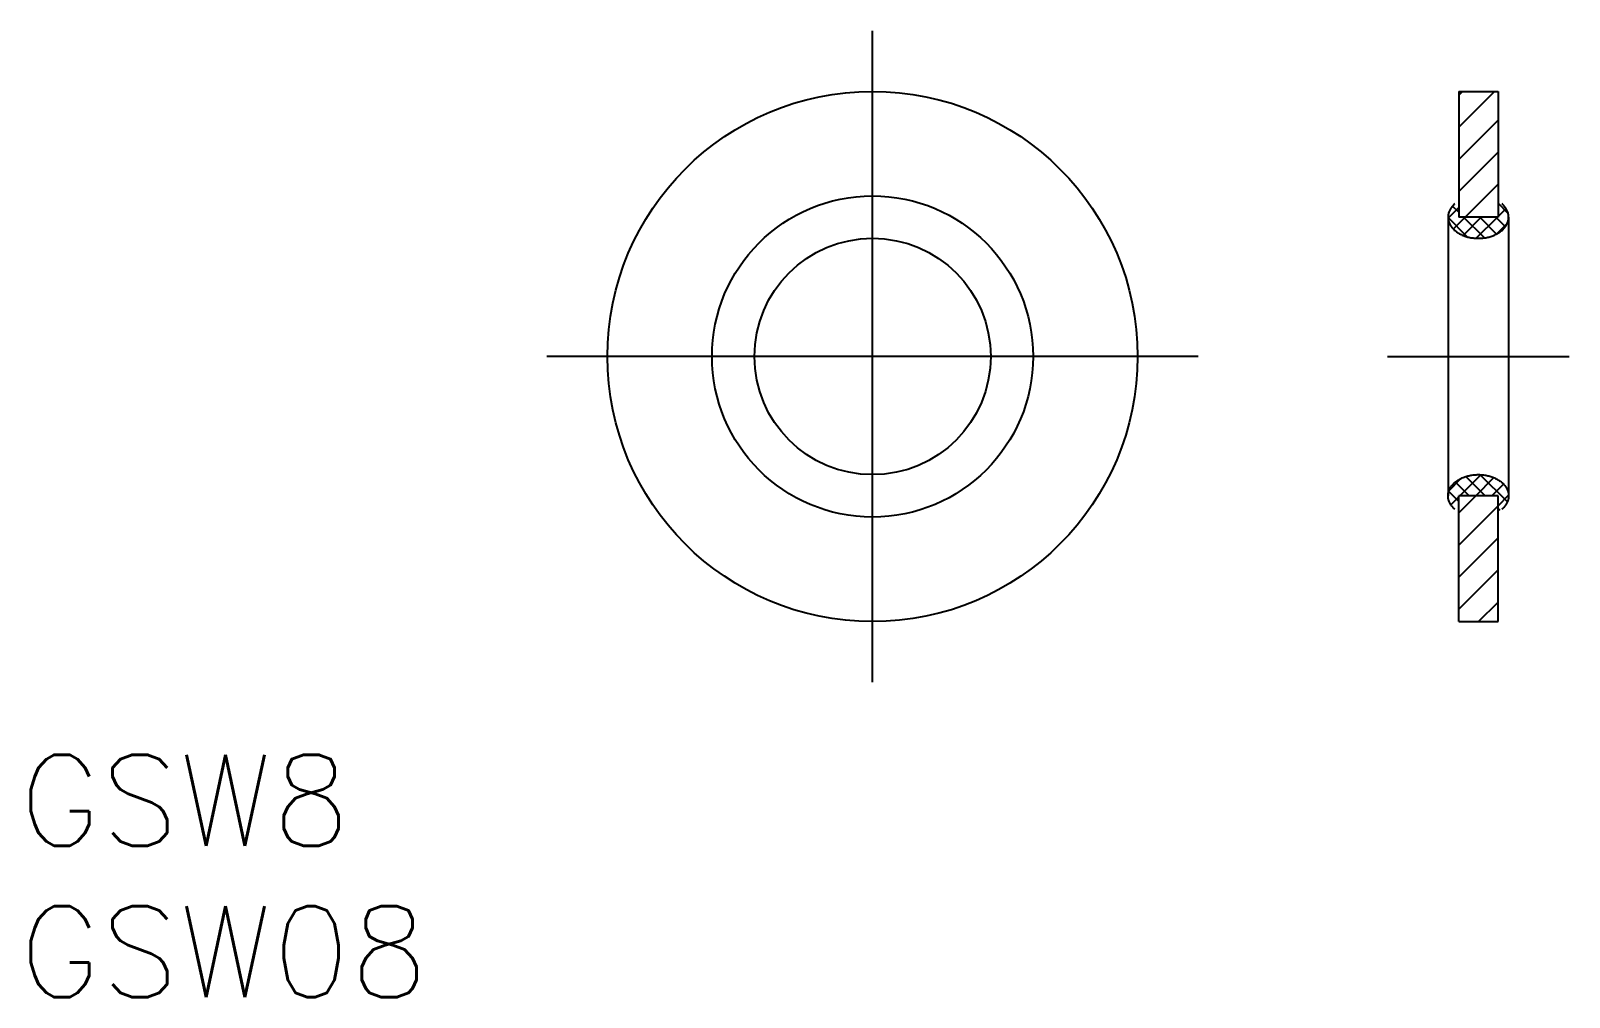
# Model space of a CAD drawing. Extents: x -27.8 to 23, y -21.1 to 10.7.
import ezdxf

# ---------------------------------------------------------------- set-up
doc = ezdxf.new("R2010")
doc.units = 0
doc.linetypes.add('CENTER', pattern=[50.8, 31.75, -6.35, 6.35, -6.35])
doc.layers.get('0').update_dxf_attribs({"linetype": 'CONTINUOUS'})
doc.layers.add('CENTER', color=1, linetype='CENTER')
doc.styles.get("Standard").update_dxf_attribs({"font": 'txt.shx', "height": 3, "bigfont": 'bigfont.shx'})

msp = doc.modelspace()

# ---------------------------------------------------------------- linework, layer by layer
at = {"color": 7, "linetype": 'CONTINUOUS'}
for p, q in [((19.35, 8.75), (19.35, 4.6)), ((19.35, 8.75), (20.65, 8.75)), ((20.65, 8.75), (20.65, 4.6)), ((19, 4.6), (19, -4.6)), ((20.65, 4.6), (19.35, 4.6)), ((21, 4.6), (21, -4.6)), ((19.35, -8.75), (19.35, -4.6)), ((20.65, -4.6), (19.35, -4.6)), ((20.65, -8.75), (20.65, -4.6)), ((19.35, -8.75), (20.65, -8.75))]:
    msp.add_line(p, q, dxfattribs=at)
at = {"color": 3, "linetype": 'CONTINUOUS'}
for p, q in [((19.35, 8.625), (19.475, 8.75)), ((19.35, 7.565), (20.535, 8.75)), ((19.35, 6.504), (20.65, 7.804)), ((19.35, 5.443), (20.65, 6.743)), ((19.567, 4.6), (20.65, 5.683)), ((19.636, 3.948), (19, 4.583)), ((19.001, 4.564), (19.35, 4.913)), ((19.35, 4.764), (19.148, 4.966)), ((19.173, 4.206), (19.567, 4.6)), ((19.494, 3.996), (20.098, 4.6)), ((20.2, 3.914), (19.514, 4.6)), ((19.93, 3.902), (20.628, 4.6)), ((20.603, 4.042), (20.044, 4.6)), ((20.892, 4.283), (20.575, 4.6)), ((20.628, 4.6), (20.65, 4.622)), ((20.985, 4.72), (20.65, 5.055)), ((20.65, 4.622), (20.913, 4.885)), ((20.596, 4.038), (20.958, 4.4)), ((19.034, -4.418), (19.426, -4.027)), ((19.383, -4.6), (20.081, -3.902)), ((20.229, -4.6), (19.59, -3.961)), ((19.913, -4.6), (20.514, -3.999)), ((20.959, -4.799), (20.06, -3.901)), ((19.35, -4.782), (19.022, -4.454)), ((19.698, -4.6), (19.242, -4.143)), ((20.444, -4.6), (20.832, -4.212)), ((19.091, -4.892), (19.35, -4.633)), ((19.35, -5.163), (19.913, -4.6)), ((19.35, -6.224), (20.65, -4.924)), ((20.65, -4.924), (20.999, -4.575)), ((20.717, -5.088), (20.65, -5.021)), ((19.35, -7.285), (20.65, -5.985)), ((19.35, -8.345), (20.65, -7.045)), ((20.006, -8.75), (20.65, -8.106))]:
    msp.add_line(p, q, dxfattribs=at)
at = {"color": 7, "linetype": 'CONTINUOUS'}
for points in [[(19.226, 5.043, 0), (19.204, 5.024, 0), (19.183, 5.004, 0), (19.164, 4.984, 0), (19.145, 4.963, 0), (19.127, 4.941, 0), (19.11, 4.92, 0), (19.095, 4.898, 0), (19.08, 4.875, 0), (19.067, 4.852, 0), (19.055, 4.829, 0), (19.044, 4.806, 0), (19.034, 4.782, 0), (19.026, 4.758, 0), (19.018, 4.734, 0), (19.012, 4.709, 0), (19.007, 4.685, 0), (19.004, 4.66, 0), (19.001, 4.636, 0), (19, 4.611, 0), (19, 4.586, 0), (19.002, 4.562, 0), (19.004, 4.537, 0), (19.008, 4.513, 0), (19.013, 4.488, 0), (19.019, 4.464, 0), (19.026, 4.44, 0), (19.035, 4.416, 0), (19.045, 4.392, 0), (19.056, 4.369, 0), (19.068, 4.346, 0), (19.082, 4.323, 0), (19.096, 4.3, 0), (19.112, 4.278, 0), (19.129, 4.256, 0), (19.147, 4.235, 0), (19.166, 4.214, 0), (19.185, 4.194, 0), (19.206, 4.174, 0), (19.228, 4.155, 0), (19.251, 4.136, 0), (19.275, 4.118, 0), (19.3, 4.1, 0), (19.325, 4.083, 0), (19.352, 4.067, 0), (19.379, 4.051, 0), (19.407, 4.036, 0), (19.436, 4.022, 0), (19.465, 4.008, 0), (19.495, 3.996, 0), (19.526, 3.984, 0), (19.558, 3.972, 0), (19.589, 3.962, 0), (19.622, 3.952, 0), (19.655, 3.943, 0), (19.688, 3.935, 0), (19.722, 3.928, 0), (19.756, 3.921, 0), (19.79, 3.916, 0), (19.825, 3.911, 0), (19.859, 3.907, 0), (19.894, 3.904, 0), (19.93, 3.902, 0), (19.965, 3.9, 0), (20, 3.9, 0), (20.035, 3.9, 0), (20.07, 3.902, 0), (20.106, 3.904, 0), (20.141, 3.907, 0), (20.175, 3.911, 0), (20.21, 3.916, 0), (20.244, 3.921, 0), (20.278, 3.928, 0), (20.312, 3.935, 0), (20.345, 3.943, 0), (20.378, 3.952, 0), (20.411, 3.962, 0), (20.442, 3.972, 0), (20.474, 3.984, 0), (20.505, 3.996, 0), (20.535, 4.008, 0), (20.564, 4.022, 0), (20.593, 4.036, 0), (20.621, 4.051, 0), (20.648, 4.067, 0), (20.675, 4.083, 0), (20.7, 4.1, 0), (20.725, 4.118, 0), (20.749, 4.136, 0), (20.772, 4.155, 0), (20.794, 4.174, 0), (20.815, 4.194, 0), (20.834, 4.214, 0), (20.853, 4.235, 0), (20.871, 4.256, 0), (20.888, 4.278, 0), (20.904, 4.3, 0), (20.918, 4.323, 0), (20.932, 4.346, 0), (20.944, 4.369, 0), (20.955, 4.392, 0), (20.965, 4.416, 0), (20.974, 4.44, 0), (20.981, 4.464, 0), (20.987, 4.488, 0), (20.992, 4.513, 0), (20.996, 4.537, 0), (20.998, 4.562, 0), (21, 4.586, 0), (21, 4.611, 0), (20.999, 4.636, 0), (20.996, 4.66, 0), (20.993, 4.685, 0), (20.988, 4.709, 0), (20.982, 4.734, 0), (20.974, 4.758, 0), (20.966, 4.782, 0), (20.956, 4.806, 0), (20.945, 4.829, 0), (20.933, 4.852, 0), (20.92, 4.875, 0), (20.905, 4.898, 0), (20.89, 4.92, 0), (20.873, 4.941, 0), (20.855, 4.963, 0), (20.836, 4.984, 0), (20.817, 5.004, 0), (20.796, 5.024, 0), (20.774, 5.043, 0)], [(19.226, -5.043, 0), (19.204, -5.024, 0), (19.183, -5.004, 0), (19.164, -4.984, 0), (19.145, -4.963, 0), (19.127, -4.941, 0), (19.11, -4.92, 0), (19.095, -4.898, 0), (19.08, -4.875, 0), (19.067, -4.852, 0), (19.055, -4.829, 0), (19.044, -4.806, 0), (19.034, -4.782, 0), (19.026, -4.758, 0), (19.018, -4.734, 0), (19.012, -4.709, 0), (19.007, -4.685, 0), (19.004, -4.66, 0), (19.001, -4.636, 0), (19, -4.611, 0), (19, -4.586, 0), (19.002, -4.562, 0), (19.004, -4.537, 0), (19.008, -4.513, 0), (19.013, -4.488, 0), (19.019, -4.464, 0), (19.026, -4.44, 0), (19.035, -4.416, 0), (19.045, -4.392, 0), (19.056, -4.369, 0), (19.068, -4.346, 0), (19.082, -4.323, 0), (19.096, -4.3, 0), (19.112, -4.278, 0), (19.129, -4.256, 0), (19.147, -4.235, 0), (19.166, -4.214, 0), (19.185, -4.194, 0), (19.206, -4.174, 0), (19.228, -4.155, 0), (19.251, -4.136, 0), (19.275, -4.118, 0), (19.3, -4.1, 0), (19.325, -4.083, 0), (19.352, -4.067, 0), (19.379, -4.051, 0), (19.407, -4.036, 0), (19.436, -4.022, 0), (19.465, -4.008, 0), (19.495, -3.996, 0), (19.526, -3.984, 0), (19.558, -3.972, 0), (19.589, -3.962, 0), (19.622, -3.952, 0), (19.655, -3.943, 0), (19.688, -3.935, 0), (19.722, -3.928, 0), (19.756, -3.921, 0), (19.79, -3.916, 0), (19.825, -3.911, 0), (19.859, -3.907, 0), (19.894, -3.904, 0), (19.93, -3.902, 0), (19.965, -3.9, 0), (20, -3.9, 0), (20.035, -3.9, 0), (20.07, -3.902, 0), (20.106, -3.904, 0), (20.141, -3.907, 0), (20.175, -3.911, 0), (20.21, -3.916, 0), (20.244, -3.921, 0), (20.278, -3.928, 0), (20.312, -3.935, 0), (20.345, -3.943, 0), (20.378, -3.952, 0), (20.411, -3.962, 0), (20.442, -3.972, 0), (20.474, -3.984, 0), (20.505, -3.996, 0), (20.535, -4.008, 0), (20.564, -4.022, 0), (20.593, -4.036, 0), (20.621, -4.051, 0), (20.648, -4.067, 0), (20.675, -4.083, 0), (20.7, -4.1, 0), (20.725, -4.118, 0), (20.749, -4.136, 0), (20.772, -4.155, 0), (20.794, -4.174, 0), (20.815, -4.194, 0), (20.834, -4.214, 0), (20.853, -4.235, 0), (20.871, -4.256, 0), (20.888, -4.278, 0), (20.904, -4.3, 0), (20.918, -4.323, 0), (20.932, -4.346, 0), (20.944, -4.369, 0), (20.955, -4.392, 0), (20.965, -4.416, 0), (20.974, -4.44, 0), (20.981, -4.464, 0), (20.987, -4.488, 0), (20.992, -4.513, 0), (20.996, -4.537, 0), (20.998, -4.562, 0), (21, -4.586, 0), (21, -4.611, 0), (20.999, -4.636, 0), (20.996, -4.66, 0), (20.993, -4.685, 0), (20.988, -4.709, 0), (20.982, -4.734, 0), (20.974, -4.758, 0), (20.966, -4.782, 0), (20.956, -4.806, 0), (20.945, -4.829, 0), (20.933, -4.852, 0), (20.92, -4.875, 0), (20.905, -4.898, 0), (20.89, -4.92, 0), (20.873, -4.941, 0), (20.855, -4.963, 0), (20.836, -4.984, 0), (20.817, -5.004, 0), (20.796, -5.024, 0), (20.774, -5.043, 0)]]:
    msp.add_polyline3d(points, dxfattribs=at)
for radius in [8.75, 5.3, 3.9]:
    msp.add_circle((0, 0), radius, dxfattribs=at)
at = {"layer": 'CENTER', "color": 1, "linetype": 'CENTER'}
for p, q in [((0, -10.75), (0, 10.75)), ((10.75, 0), (-10.75, 0)), ((17, 0), (23, 0))]:
    msp.add_line(p, q, dxfattribs=at)

# ---------------------------------------------------------------- texts
at = {"color": 7, "linetype": 'CONTINUOUS'}
for s, p in [('GSW8', (-28.175, -16.147)), ('GSW08', (-28.175, -21.147))]:
    msp.add_text(s, height=3, dxfattribs=at).set_placement(p)

doc.saveas('drawing.dxf')
